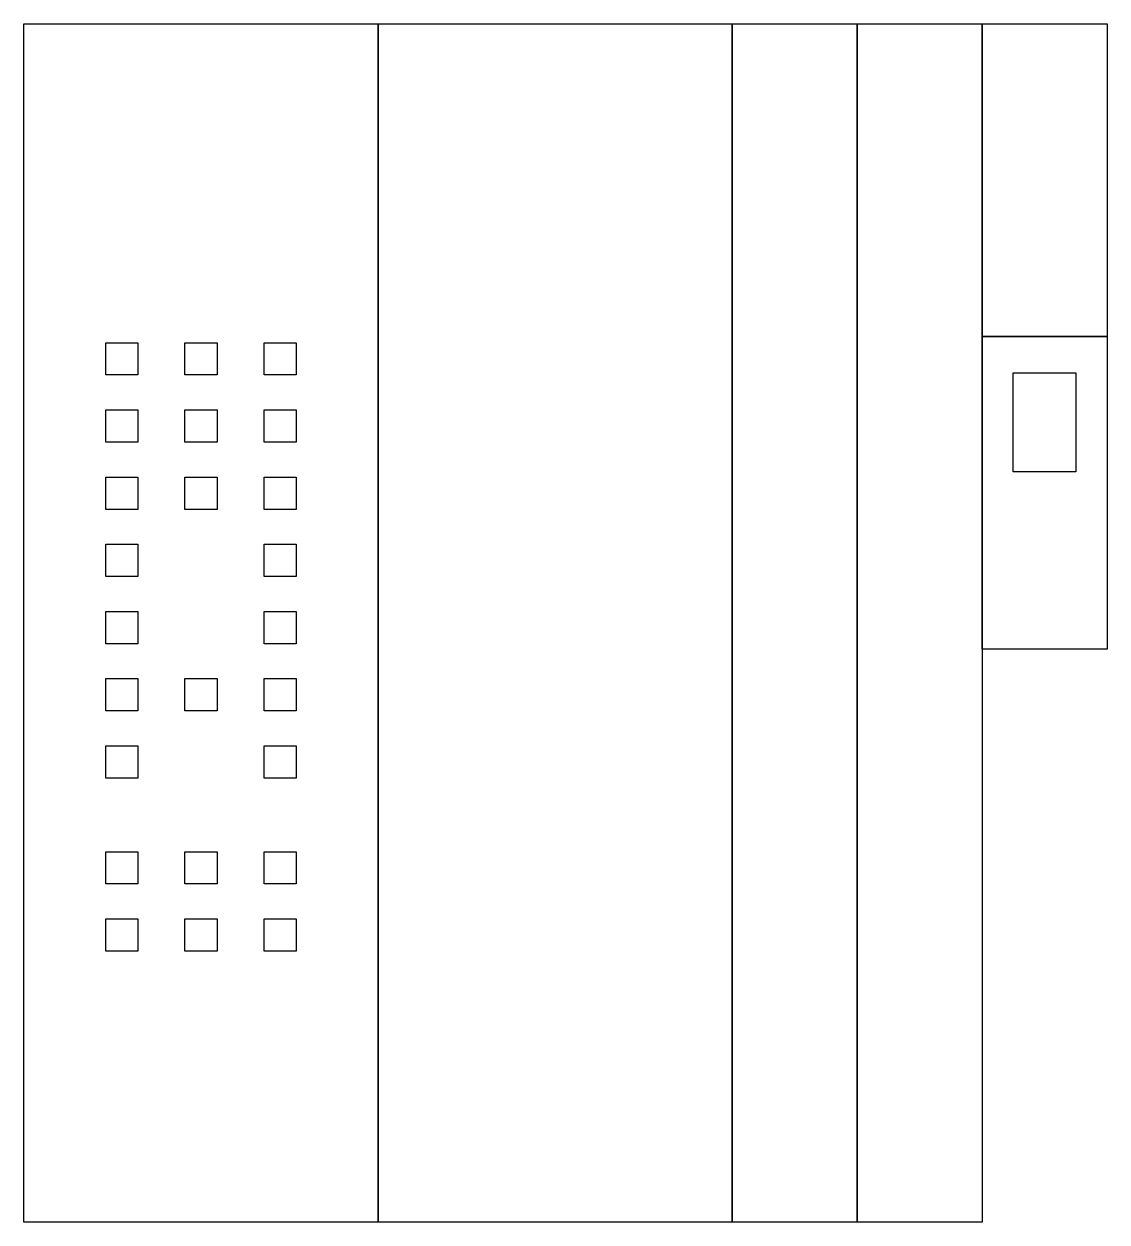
# Model space of a CAD drawing. Header units: centimetres. Extents: x -189 to 63, y -213 to 27.
# Drawn here: x -189.37 to -168.57, y -212.51 to -189.51 of the extents above.
import ezdxf

# ---------------------------------------------------------------- set-up
doc = ezdxf.new("R2010")
doc.units = ezdxf.units.CM

msp = doc.modelspace()

# ---------------------------------------------------------------- linework, layer by layer
for points in [[(-189.367, -189.506), (-182.567, -189.506), (-182.567, -212.506), (-189.367, -212.506)], [(-182.567, -189.506), (-175.767, -189.506), (-175.767, -212.506), (-182.567, -212.506)], [(-175.767, -189.506), (-173.367, -189.506), (-173.367, -212.506), (-175.767, -212.506)], [(-173.367, -189.506), (-170.967, -189.506), (-170.967, -212.506), (-173.367, -212.506)], [(-170.967, -189.506), (-168.567, -189.506), (-168.567, -195.506), (-170.967, -195.506)], [(-187.797, -195.624), (-187.177, -195.624), (-187.177, -196.244), (-187.797, -196.244)], [(-186.277, -195.624), (-185.657, -195.624), (-185.657, -196.244), (-186.277, -196.244)], [(-184.757, -195.624), (-184.137, -195.624), (-184.137, -196.244), (-184.757, -196.244)], [(-170.967, -195.506), (-168.567, -195.506), (-168.567, -201.506), (-170.967, -201.506)], [(-170.367, -198.106), (-170.367, -196.206), (-169.167, -196.206), (-169.167, -198.106)], [(-187.797, -196.914), (-187.177, -196.914), (-187.177, -197.534), (-187.797, -197.534)], [(-186.277, -196.914), (-185.657, -196.914), (-185.657, -197.534), (-186.277, -197.534)], [(-184.757, -196.914), (-184.137, -196.914), (-184.137, -197.534), (-184.757, -197.534)], [(-187.797, -198.204), (-187.177, -198.204), (-187.177, -198.824), (-187.797, -198.824)], [(-186.277, -198.204), (-185.657, -198.204), (-185.657, -198.824), (-186.277, -198.824)], [(-184.757, -198.204), (-184.137, -198.204), (-184.137, -198.824), (-184.757, -198.824)], [(-187.797, -199.494), (-187.177, -199.494), (-187.177, -200.114), (-187.797, -200.114)], [(-184.757, -199.494), (-184.137, -199.494), (-184.137, -200.114), (-184.757, -200.114)], [(-187.797, -200.784), (-187.177, -200.784), (-187.177, -201.404), (-187.797, -201.404)], [(-184.757, -200.784), (-184.137, -200.784), (-184.137, -201.404), (-184.757, -201.404)], [(-187.797, -202.074), (-187.177, -202.074), (-187.177, -202.694), (-187.797, -202.694)], [(-186.277, -202.074), (-185.657, -202.074), (-185.657, -202.694), (-186.277, -202.694)], [(-184.757, -202.074), (-184.137, -202.074), (-184.137, -202.694), (-184.757, -202.694)], [(-187.797, -203.364), (-187.177, -203.364), (-187.177, -203.984), (-187.797, -203.984)], [(-184.757, -203.364), (-184.137, -203.364), (-184.137, -203.984), (-184.757, -203.984)], [(-187.797, -205.396), (-187.177, -205.396), (-187.177, -206.016), (-187.797, -206.016)], [(-186.277, -205.396), (-185.657, -205.396), (-185.657, -206.016), (-186.277, -206.016)], [(-184.757, -205.396), (-184.137, -205.396), (-184.137, -206.016), (-184.757, -206.016)], [(-187.797, -206.686), (-187.177, -206.686), (-187.177, -207.306), (-187.797, -207.306)], [(-186.277, -206.686), (-185.657, -206.686), (-185.657, -207.306), (-186.277, -207.306)], [(-184.757, -206.686), (-184.137, -206.686), (-184.137, -207.306), (-184.757, -207.306)]]:
    msp.add_lwpolyline(points, close=True)

doc.saveas('drawing.dxf')
